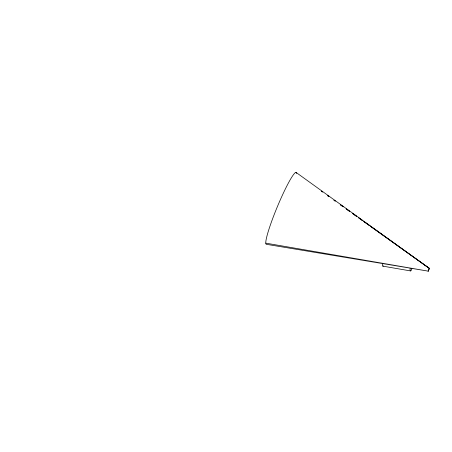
<?xml version="1.0" encoding="UTF-8"?>
<svg xmlns="http://www.w3.org/2000/svg" width="452" height="452" viewBox="0 0 452 452"><rect width="100%" height="100%" fill="white"/><g stroke="black" fill="none" stroke-linecap="round" stroke-linejoin="round"><path stroke-width="0.68" d="M429.4 268.364L428.163 271.155L429.4 268.364L370.222 226.085M265.793 243.142L428.259 271.149L266.488 244.323A38.934 4.209 -67.4 0 1 278.579 203.812A38.934 4.209 -67.4 0 1 296.681 173.54M382.855 266.143L410.467 270.906M321.389 191.19L322.536 192.015L321.372 191.196M334.028 200.225L335.175 201.044M343.221 206.79L340.35 204.739L343.187 206.79M346.091 208.847L349.543 211.304L346.633 209.253M352.413 213.361L356.436 216.231M363.905 221.57L369.075 225.265M334 200.225L335.147 201.044M352.374 213.361L356.391 216.237M363.854 221.57L369.024 225.265M370.171 226.085L429.304 268.369L295.992 172.359M383.386 265.917A3.898 0.949 -80.2 0 1 382.488 263.753M411.862 268.635A3.898 0.949 -80.2 0 1 410.585 270.946A3.898 0.949 -80.2 0 1 410.1 268.511M328.858 196.53L327.706 195.71L328.836 196.53M362.753 220.745L358.735 217.875L362.707 220.751"/></g></svg>
